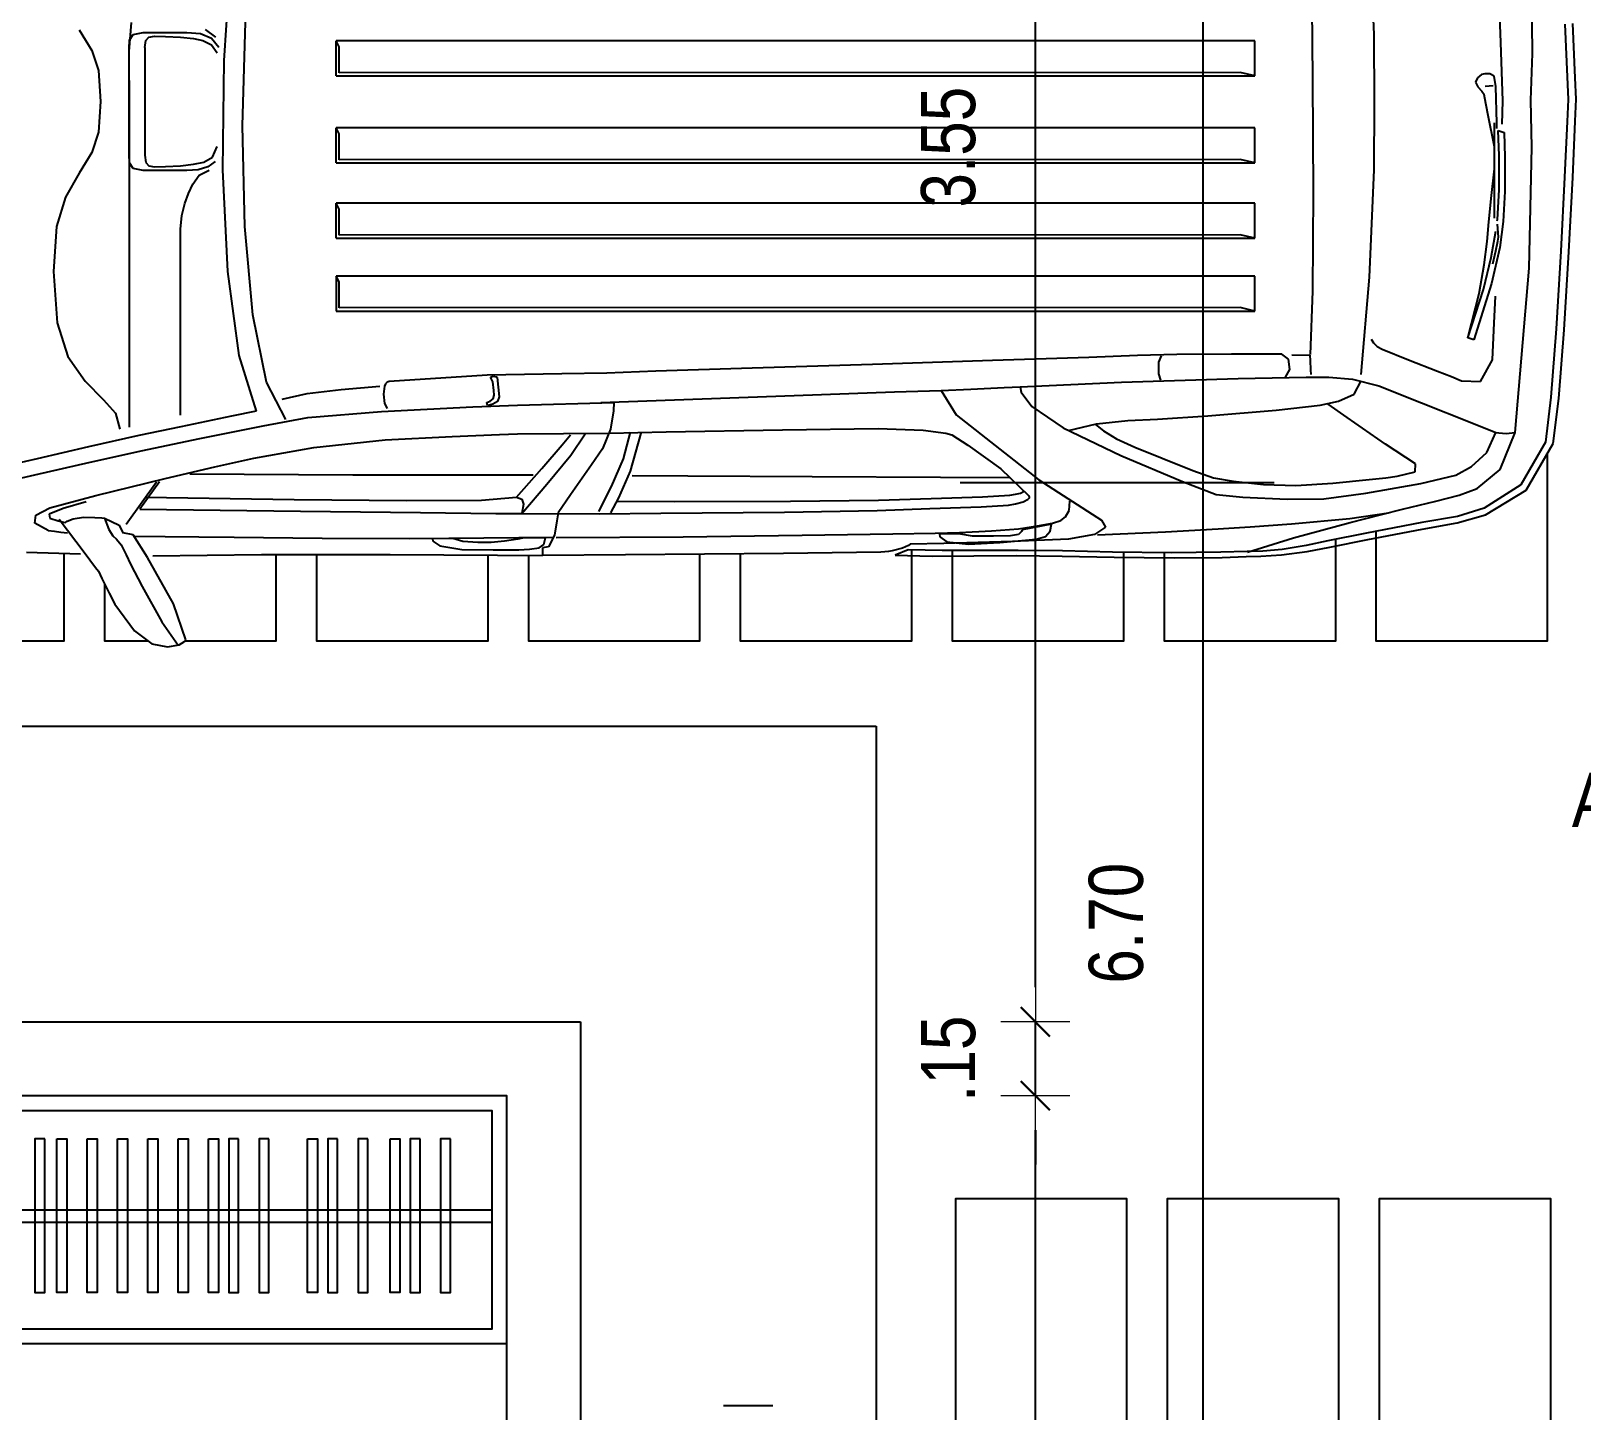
# Model space of a CAD drawing. Header units: millimetres. Extents: x -677 to -23, y -135 to 1112.
# Drawn here: x -189.175 to -186.027, y 844.594 to 847.395 of the extents above; entities that cross this region are included whole.
import ezdxf
from ezdxf.enums import TextEntityAlignment as Align

# ---------------------------------------------------------------- set-up
doc = ezdxf.new("R2010")
doc.units = ezdxf.units.MM
doc.header["$LTSCALE"] = 20
doc.header["$MEASUREMENT"] = 0
doc.header["$PDSIZE"] = -5
doc.linetypes.add('DASHDOT2', pattern=[0.5, 0.25, -0.125, 0, -0.125])
doc.layers.get('0').update_dxf_attribs({"linetype": 'CONTINUOUS'})
doc.layers.get('Defpoints').update_dxf_attribs({"linetype": 'CONTINUOUS'})
for name, color, linetype in [('003', 3, 'CONTINUOUS'), ('AR-ALV', 5, 'CONTINUOUS'), ('COTA', 7, 'CONTINUOUS'), ('E-txt-g', 3, 'CONTINUOUS')]:
    doc.layers.add(name, color=color, linetype=linetype)
for name, color, linetype, lineweight in [('E-Pen-C', 4, 'CONTINUOUS', 15), ('E-Pen-G', 3, 'CONTINUOUS', 30), ('E-Txt-W', 7, 'CONTINUOUS', 20)]:
    doc.layers.add(name, color=color, linetype=linetype, lineweight=lineweight)
doc.styles.add('F2', font='swissc.ttf')
doc.styles.add('REG60', font='romans.shx', dxfattribs={"width": 0.8, "height": 0.15})
doc.styles.add('REG80', font='romans.shx', dxfattribs={"width": 0.8, "height": 0.2})
doc.dimstyles.new('DIMENSION-1', dxfattribs={"dimtxt": 0.11, "dimasz": 0.07, "dimexe": 1, "dimexo": 0, "dimgap": 0.12, "dimtad": 1, "dimzin": 7, "dimdsep": 46, "dimtxsty": 'F2', "dimblk1": 'TRACO', "dimblk2": 'TRACO', "dimsah": 1, "dimcen": 1, "dimse1": 1, "dimse2": 1, "dimclrd": 256, "dimclre": 256, "dimclrt": 6, "dimadec": 0, "dimazin": 0, "dimtfac": 1, "dimtix": 1, "dimtmove": 2, "dimatfit": 3, "dimldrblk": 'TRACO', "dimfxl": 1, "dimtolj": 1, "dimtzin": 0, "dimarcsym": 0})

# ---------------------------------------------------------------- blocks, each defined once
blk = doc.blocks.new('Austin Mini dessus')
at = {"color": 8, "flags": 128}
for points in [[(1.1117, 3.9516), (1.1466, 3.978)], [(1.1466, 3.978), (1.1788, 3.984)], [(1.1671, 3.9332), (1.2, 3.9805)], [(1.1788, 3.984), (1.2025, 3.9796)], [(1.2159, 3.9699), (1.1905, 3.8965)], [(1.2025, 3.9796), (1.2133, 3.9732)], [(1.2133, 3.9732), (1.2159, 3.9699)], [(1.0718, 3.8974), (1.1117, 3.9516)], [(1.127, 3.8612), (1.1671, 3.9332)], [(1.0455, 3.8453), (1.0602, 3.8752)], [(1.0602, 3.8752), (1.0718, 3.8974)], [(1.1905, 3.8965), (1.1378, 3.8027)], [(1.0383, 3.8304), (1.0455, 3.8453)], [(1.1035, 3.8163), (1.127, 3.8612)], [(1.0093, 3.792), (1.0326, 3.8229)], [(1.0326, 3.8229), (1.0383, 3.8304)], [(1.0947, 3.7975), (1.1035, 3.8163)], [(0.8924, 3.7915), (1.0016, 3.7949)], [(0.9589, 3.7245), (1.0093, 3.792)], [(1.0842, 3.7768), (1.0947, 3.7975)], [(1.1378, 3.8027), (1.1088, 3.7563)], [(1.1489, 3.7991), (1.3693, 3.7967)], [(1.3693, 3.7967), (1.6304, 3.7968)], [(1.6304, 3.7968), (1.8484, 3.7979)], [(1.717, 3.7694), (1.7313, 3.7792)], [(1.7313, 3.7792), (1.7757, 3.7861)], [(1.7757, 3.7861), (1.8394, 3.7873)], [(1.8394, 3.7873), (1.8918, 3.7867)], [(1.8484, 3.7979), (1.9397, 3.7986)], [(1.8918, 3.7867), (1.9135, 3.786)], [(1.9135, 3.786), (1.9326, 3.7832)], [(1.9326, 3.7832), (1.942, 3.7759)], [(2.1078, 3.7972), (1.9397, 3.7986)], [(1.9397, 3.7828), (1.9397, 3.798)], [(1.952, 3.781), (1.9397, 3.7828)], [(1.9641, 3.7571), (1.952, 3.781)], [(2.4284, 3.7942), (2.1078, 3.7972)], [(2.6259, 3.7916), (2.4284, 3.7942)], [(2.6343, 3.7911), (2.6259, 3.7916)], [(2.642, 3.7903), (2.6343, 3.7911)], [(2.649, 3.7893), (2.642, 3.7903)], [(2.6704, 3.7837), (2.649, 3.7893)], [(2.6551, 3.7981), (2.7306, 3.7997)], [(2.6814, 3.7868), (2.6551, 3.7981)], [(2.6822, 3.7782), (2.6704, 3.7837)], [(2.7507, 3.7887), (2.6814, 3.7868)], [(2.6858, 3.7757), (2.6822, 3.7782)], [(2.7306, 3.7997), (2.8147, 3.7991)], [(2.8237, 3.7886), (2.7507, 3.7887)], [(2.8147, 3.7991), (2.9021, 3.7984)], [(2.9048, 3.7882), (2.8237, 3.7886)], [(2.9021, 3.7984), (2.9944, 3.7997)], [(2.9951, 3.7894), (2.9048, 3.7882)], [(2.9944, 3.7997), (3.0997, 3.8021)], [(3.0966, 3.7917), (2.9951, 3.7894)], [(3.2164, 3.793), (3.0966, 3.7917)], [(3.0997, 3.8021), (3.2215, 3.8034)], [(3.316, 3.7921), (3.2164, 3.793)], [(3.2215, 3.8034), (3.3188, 3.8025)], [(3.3693, 3.7904), (3.316, 3.7921)], [(3.3188, 3.8025), (3.3675, 3.8008)], [(3.3675, 3.8008), (3.3972, 3.7998)], [(3.4015, 3.7895), (3.3693, 3.7904)], [(3.3706, 3.7916), (3.4639, 3.7624)], [(3.3972, 3.7998), (3.439, 3.7972)], [(3.4406, 3.7862), (3.4015, 3.7895)], [(3.439, 3.7972), (3.4912, 3.7905)], [(3.4894, 3.7783), (3.4406, 3.7862)], [(3.5334, 3.7691), (3.4894, 3.7783)], [(3.4912, 3.7905), (3.5375, 3.7819)], [(3.5375, 3.7819), (3.6147, 3.7659)], [(0.936, 3.7475), (0.9091, 3.7332)], [(0.936, 3.7475), (0.949, 3.7493)], [(0.949, 3.7493), (0.9623, 3.751)], [(0.9623, 3.751), (0.9758, 3.7525)], [(1.0594, 3.7455), (1.0677, 3.7588)], [(1.0677, 3.7588), (1.0753, 3.7651)], [(1.0753, 3.7651), (1.0842, 3.7768)], [(1.0806, 3.7369), (1.0877, 3.7528)], [(1.1088, 3.7563), (1.0877, 3.7528)], [(1.1098, 3.7592), (1.174, 3.7599)], [(1.174, 3.7599), (1.2419, 3.7604)], [(1.2419, 3.7604), (1.3135, 3.7616)], [(1.3135, 3.7616), (1.4923, 3.7636)], [(1.4923, 3.7636), (1.6691, 3.7637)], [(1.6691, 3.7637), (1.7492, 3.7633)], [(1.716, 3.7644), (1.717, 3.7694)], [(1.7576, 3.764), (1.716, 3.7644)], [(1.7492, 3.7633), (1.9626, 3.7616)], [(1.7781, 3.7702), (1.7576, 3.764)], [(1.8082, 3.7719), (1.7781, 3.7702)], [(1.8354, 3.7719), (1.8082, 3.7719)], [(1.8622, 3.7696), (1.8354, 3.7719)], [(1.8896, 3.7653), (1.8622, 3.7696)], [(1.9022, 3.763), (1.8896, 3.7653)], [(1.9455, 3.763), (1.9022, 3.763)], [(1.942, 3.7759), (1.9455, 3.763)], [(1.9688, 3.7285), (1.9641, 3.7571)], [(1.9674, 3.7618), (2.2252, 3.7604)], [(2.2252, 3.7604), (2.4664, 3.7574)], [(2.4664, 3.7574), (2.6503, 3.7544)], [(2.6503, 3.7544), (2.7365, 3.753)], [(2.7538, 3.7741), (2.6858, 3.7757)], [(2.7365, 3.753), (2.7855, 3.7519)], [(2.7449, 3.7554), (2.7458, 3.7609)], [(2.7845, 3.7544), (2.7449, 3.7554)], [(2.7458, 3.7609), (2.7598, 3.7709)], [(2.8931, 3.7702), (2.7538, 3.7741)], [(2.7598, 3.7709), (2.8041, 3.7753)], [(2.8122, 3.7594), (2.7845, 3.7544)], [(2.7855, 3.7519), (2.851, 3.7488)], [(2.8041, 3.7753), (2.8678, 3.772)], [(2.8551, 3.7596), (2.8122, 3.7594)], [(2.851, 3.7488), (2.9058, 3.7442)], [(2.8891, 3.7588), (2.8551, 3.7596)], [(2.8678, 3.772), (2.9199, 3.7677)], [(2.9053, 3.7556), (2.8891, 3.7588)], [(3.0069, 3.7651), (2.8931, 3.7702)], [(2.9118, 3.7497), (2.9053, 3.7556)], [(2.913, 3.7465), (2.9118, 3.7497)], [(2.9725, 3.7349), (2.913, 3.7465)], [(2.9199, 3.7677), (2.9416, 3.7655)], [(2.9416, 3.7655), (2.9606, 3.76)], [(2.9606, 3.76), (2.9698, 3.7493)], [(2.9698, 3.7493), (2.9725, 3.7349)], [(3.0599, 3.7557), (3.0069, 3.7651)], [(3.0819, 3.7412), (3.0599, 3.7557)], [(3.0661, 3.7568), (3.2036, 3.7505)], [(3.2036, 3.7505), (3.3106, 3.7441)], [(3.4639, 3.7624), (3.5784, 3.7316)], [(3.6119, 3.753), (3.5334, 3.7691)], [(3.7239, 3.7317), (3.6119, 3.753)], [(3.6147, 3.7659), (3.7245, 3.7448)], [(0.9091, 3.7332), (0.9111, 3.717)], [(0.9111, 3.717), (0.9395, 3.7016)], [(0.9383, 3.7145), (0.9395, 3.7228)], [(0.9665, 3.7034), (0.9383, 3.7145)], [(0.9395, 3.7228), (0.9564, 3.7282)], [(0.9564, 3.7282), (0.9673, 3.7309)], [(0.9673, 3.7309), (0.9712, 3.7316)], [(0.9712, 3.7316), (0.975, 3.7288)], [(0.975, 3.7288), (0.9869, 3.7238)], [(0.9869, 3.7238), (1.0083, 3.721)], [(1.0083, 3.721), (1.031, 3.7215)], [(1.031, 3.7215), (1.0455, 3.7223)], [(1.0455, 3.7223), (1.0506, 3.7228)], [(1.0506, 3.7228), (1.0594, 3.7455)], [(1.0506, 3.7228), (1.0806, 3.7369)], [(1.0947, 3.7351), (1.1565, 3.6487)], [(1.9715, 3.7117), (1.9688, 3.7285)], [(2.9058, 3.7442), (2.9441, 3.7386)], [(2.9441, 3.7386), (2.9744, 3.7329)], [(2.9469, 3.6452), (3.0743, 3.7267)], [(2.9744, 3.7329), (2.9916, 3.7274)], [(2.9916, 3.7274), (3.001, 3.7198)], [(3.001, 3.7198), (3.0087, 3.7071)], [(3.0743, 3.7267), (3.0819, 3.7412)], [(3.3106, 3.7441), (3.3759, 3.7402)], [(3.3759, 3.7402), (3.4593, 3.7344)], [(3.4593, 3.7344), (3.5777, 3.7235)], [(3.5777, 3.7235), (3.6563, 3.7118)], [(3.5784, 3.7316), (3.6421, 3.7153)], [(3.6421, 3.7153), (3.6846, 3.7048)], [(3.7964, 3.7192), (3.7239, 3.7317)], [(3.7245, 3.7448), (3.7958, 3.7324)], [(3.7958, 3.7324), (3.8536, 3.716)], [(3.8504, 3.7028), (3.7964, 3.7192)], [(3.8536, 3.716), (3.9358, 3.6662)], [(0.9395, 3.7016), (1.0331, 3.6766)], [(1.0136, 3.6893), (0.9665, 3.7034)], [(1.1226, 3.7043), (1.4484, 3.7087)], [(1.1626, 3.649), (1.1226, 3.7043)], [(1.1335, 3.6804), (1.4355, 3.6849)], [(1.4355, 3.6849), (1.6643, 3.6871)], [(1.4484, 3.7087), (1.6921, 3.7115)], [(1.6643, 3.6871), (1.816, 3.6859)], [(1.6921, 3.7115), (1.8449, 3.713)], [(1.816, 3.6859), (1.8868, 3.6804)], [(1.8449, 3.713), (1.8979, 3.7134)], [(1.8868, 3.6804), (1.8979, 3.6843)], [(1.8979, 3.7134), (2.0543, 3.714)], [(1.8979, 3.7134), (1.9484, 3.6539)], [(1.9009, 3.6943), (1.8979, 3.7134)], [(1.8979, 3.6843), (1.9009, 3.6943)], [(1.9964, 3.6756), (1.9715, 3.7117)], [(2.0537, 3.7091), (2.0796, 3.6584)], [(2.0543, 3.714), (2.1798, 3.7129)], [(2.094, 3.6816), (2.0773, 3.7122)], [(2.0918, 3.6884), (2.2083, 3.6887)], [(2.1798, 3.7129), (2.4309, 3.7103)], [(2.2083, 3.6887), (2.4426, 3.6885)], [(2.4309, 3.7103), (2.6188, 3.7069)], [(2.4426, 3.6885), (2.6215, 3.6864)], [(2.6188, 3.7069), (2.7259, 3.7034)], [(2.6215, 3.6864), (2.7286, 3.6829)], [(2.7259, 3.7034), (2.8298, 3.6998)], [(2.7286, 3.6829), (2.8326, 3.6793)], [(2.8298, 3.6998), (2.8852, 3.6963)], [(2.8852, 3.6963), (2.8995, 3.6935)], [(2.8995, 3.6935), (2.9148, 3.6898)], [(2.9148, 3.6898), (2.9254, 3.6845)], [(2.9269, 3.6823), (2.9254, 3.6845)], [(3.0087, 3.7071), (3.01, 3.6884)], [(3.361, 3.68), (3.4507, 3.6839)], [(3.4507, 3.6839), (3.525, 3.6834)], [(3.525, 3.6834), (3.6102, 3.6722)], [(3.6846, 3.7048), (3.7528, 3.688)], [(3.7528, 3.688), (3.8, 3.6763)], [(3.9251, 3.6552), (3.8504, 3.7028)], [(1.0331, 3.6766), (1.174, 3.6425)], [(1.8868, 3.6804), (1.9382, 3.6219)], [(1.9484, 3.6539), (1.9968, 3.5949)], [(2.0389, 3.6143), (1.9964, 3.6756)], [(2.0796, 3.6584), (2.1036, 3.6021)], [(2.1175, 3.6272), (2.094, 3.6816)], [(2.8326, 3.6793), (2.8879, 3.6758)], [(2.8698, 3.6229), (2.9257, 3.6769)], [(2.8879, 3.6758), (2.8994, 3.674)], [(2.8994, 3.674), (2.9094, 3.6722)], [(2.9094, 3.6722), (2.9171, 3.6679)], [(2.9257, 3.6769), (2.9271, 3.6797)], [(2.9271, 3.6797), (2.9269, 3.6823)], [(3.2381, 3.6482), (3.3067, 3.6745)], [(3.3067, 3.6745), (3.361, 3.68)], [(3.3411, 3.6477), (3.4025, 3.6546)], [(3.4025, 3.6546), (3.4682, 3.6568)], [(3.4682, 3.6568), (3.5432, 3.6518)], [(3.5432, 3.6518), (3.6174, 3.6446)], [(3.6102, 3.6722), (3.7219, 3.6526)], [(3.7219, 3.6526), (3.793, 3.6355)], [(3.8, 3.6763), (3.8361, 3.6624)], [(3.8361, 3.6624), (3.8831, 3.6237)], [(3.9748, 3.5682), (3.9251, 3.6552)], [(3.9358, 3.6662), (3.9909, 3.5714)], [(0.8566, 3.6469), (0.909, 3.6348)], [(0.909, 3.6348), (1.0218, 3.609)], [(1.174, 3.6425), (1.2747, 3.6187)], [(1.2235, 3.6328), (1.5547, 3.6348)], [(1.5547, 3.6348), (1.8149, 3.6349)], [(1.8149, 3.6349), (1.9203, 3.6346)], [(1.9382, 3.6219), (1.9794, 3.5737)], [(2.1391, 3.55), (2.1175, 3.6272)], [(2.1218, 3.6365), (2.2347, 3.637)], [(2.2347, 3.637), (2.4865, 3.6382)], [(2.4865, 3.6382), (2.7473, 3.6393)], [(2.7473, 3.6393), (2.8869, 3.6399)], [(2.7793, 3.5129), (2.9469, 3.6452)], [(2.7871, 3.6502), (3.4246, 3.6502)], [(2.8029, 3.5745), (2.8698, 3.6229)], [(3.1134, 3.5955), (3.2381, 3.6482)], [(3.1969, 3.6007), (3.2592, 3.6259)], [(3.2592, 3.6259), (3.3014, 3.6408)], [(3.3014, 3.6408), (3.3411, 3.6477)], [(3.6174, 3.6446), (3.651, 3.6408)], [(3.651, 3.6408), (3.6741, 3.6378)], [(3.6741, 3.6378), (3.7107, 3.6285)], [(3.7107, 3.6285), (3.7113, 3.6124)], [(3.793, 3.6355), (3.8251, 3.6178)], [(3.8831, 3.6237), (3.9133, 3.5491)], [(0.9143, 3.6021), (0.8666, 3.6133)], [(1.0183, 3.578), (0.9143, 3.6021)], [(1.0218, 3.609), (1.1282, 3.5852)], [(1.2747, 3.6187), (1.3537, 3.601)], [(1.3537, 3.601), (1.4755, 3.5794)], [(1.9968, 3.5949), (2.0262, 3.5518)], [(2.0615, 3.5818), (2.0389, 3.6143)], [(2.1036, 3.6021), (2.1179, 3.5483)], [(2.9962, 3.5397), (3.1134, 3.5955)], [(3.1417, 3.5787), (3.1969, 3.6007)], [(3.7113, 3.6124), (3.6503, 3.5725)], [(3.8251, 3.6178), (3.8563, 3.5892)], [(3.8563, 3.5892), (3.8742, 3.5491)], [(1.12, 3.5551), (1.0183, 3.578)], [(1.1282, 3.5852), (1.2404, 3.5618)], [(1.2404, 3.5618), (1.3729, 3.5353)], [(1.4755, 3.5794), (1.6204, 3.564)], [(1.6204, 3.564), (1.7565, 3.5569)], [(1.7565, 3.5569), (1.8523, 3.5529)], [(1.9794, 3.5737), (1.9962, 3.5536)], [(2.0778, 3.5418), (2.0615, 3.5818)], [(2.7705, 3.5534), (2.8029, 3.5745)], [(3.0778, 3.5457), (3.1044, 3.562)], [(3.1044, 3.562), (3.1417, 3.5787)], [(3.6503, 3.5725), (3.5724, 3.5187)], [(3.9862, 3.4773), (3.9748, 3.5682)], [(3.9909, 3.5714), (4.0023, 3.48)], [(1.0731, 3.5095), (1.0817, 3.5421)], [(1.1011, 3.5379), (1.1017, 3.2922)], [(1.2053, 3.5371), (1.12, 3.5551)], [(1.3084, 3.5158), (1.2053, 3.5371)], [(1.3729, 3.5353), (1.4635, 3.5186)], [(1.8523, 3.5529), (1.8885, 3.5517)], [(1.8885, 3.5517), (2.0756, 3.55)], [(2.0756, 3.55), (2.1906, 3.5477)], [(2.0837, 3.5046), (2.0778, 3.5418)], [(2.1906, 3.5477), (2.4267, 3.5434)], [(2.4267, 3.5434), (2.6206, 3.5411)], [(2.6206, 3.5411), (2.712, 3.5443)], [(2.712, 3.5443), (2.7579, 3.5502)], [(2.7579, 3.5502), (2.7705, 3.5534)], [(2.9326, 3.496), (2.9962, 3.5397)], [(3.0068, 3.545), (3.0636, 3.5315)], [(3.0618, 3.5326), (3.0778, 3.5457)], [(3.0636, 3.5315), (3.1275, 3.5247)], [(3.7236, 3.4885), (3.8253, 3.5293)], [(3.8253, 3.5293), (3.8742, 3.5491)], [(3.8742, 3.5491), (3.8804, 3.5498)], [(3.8804, 3.5498), (3.8953, 3.5506)], [(3.8953, 3.5506), (3.9133, 3.5491)], [(3.9133, 3.5491), (3.9421, 3.2156)], [(1.0484, 3.4825), (1.0731, 3.5095)], [(1.2049, 3.5135), (1.2049, 3.1364)], [(1.3585, 3.5054), (1.3084, 3.5158)], [(1.323, 3.3924), (1.3585, 3.5054)], [(1.4186, 3.5228), (1.3793, 3.4466)], [(1.4635, 3.5186), (1.6129, 3.5061)], [(1.6129, 3.5061), (1.7979, 3.497)], [(1.619, 3.4901), (1.6245, 3.4999)], [(1.7979, 3.497), (1.8885, 3.4935)], [(1.8276, 3.494), (1.8263, 3.4879)], [(1.8388, 3.4912), (1.8276, 3.494)], [(2.0844, 3.4883), (2.0837, 3.5046)], [(2.7489, 3.4635), (2.7793, 3.5129)], [(2.9113, 3.4668), (2.9326, 3.496)], [(3.1275, 3.5247), (3.1878, 3.5219)], [(3.1878, 3.5219), (3.29, 3.5153)], [(3.29, 3.5153), (3.4288, 3.5036)], [(3.4288, 3.5036), (3.5179, 3.4935)], [(3.5724, 3.5187), (3.5339, 3.4917)], [(1.0114, 3.445), (1.0484, 3.4825)], [(1.4113, 3.481), (1.462, 3.47)], [(1.462, 3.47), (1.5309, 3.4613)], [(1.6169, 3.4714), (1.619, 3.4901)], [(1.6186, 3.4546), (1.6169, 3.4714)], [(1.8263, 3.4879), (1.8336, 3.4853)], [(1.8336, 3.4853), (1.8396, 3.4804)], [(1.8409, 3.4637), (1.8386, 3.4462)], [(1.8484, 3.4859), (1.8388, 3.4912)], [(1.8396, 3.4804), (1.8416, 3.4732)], [(1.8416, 3.4732), (1.8409, 3.4637)], [(1.8478, 3.437), (1.8517, 3.4767)], [(1.8517, 3.4767), (1.8484, 3.4859)], [(1.8885, 3.4935), (2.0844, 3.4883)], [(2.0579, 3.4882), (2.4134, 3.475)], [(2.4134, 3.475), (2.6537, 3.4666)], [(2.6537, 3.4666), (2.7489, 3.4635)], [(2.7489, 3.4635), (2.8086, 3.4608)], [(2.9092, 3.4563), (2.9113, 3.4668)], [(3.5179, 3.4935), (3.5549, 3.4854)], [(3.5549, 3.4854), (3.5868, 3.4709)], [(3.5868, 3.4709), (3.6013, 3.4438)], [(3.6368, 3.4545), (3.7236, 3.4885)], [(3.9969, 3.3387), (3.9862, 3.4773)], [(4.0023, 3.48), (4.0132, 3.3405)], [(0.9762, 3.3945), (1.0114, 3.445)], [(1.3793, 3.4466), (1.3517, 3.3099)], [(1.5309, 3.4613), (1.6094, 3.4548)], [(1.6207, 3.4502), (1.6186, 3.4546)], [(1.6242, 3.4468), (1.6207, 3.4502)], [(1.6285, 3.4452), (1.6242, 3.4468)], [(1.8272, 3.4328), (1.6285, 3.4452)], [(1.9786, 3.4297), (1.8272, 3.4328)], [(1.8386, 3.4462), (1.8339, 3.4369)], [(1.8339, 3.4369), (1.8395, 3.4349)], [(1.8395, 3.4349), (1.8452, 3.4359)], [(1.8452, 3.4359), (1.8478, 3.437)], [(2.8086, 3.4608), (2.8767, 3.4577)], [(2.8767, 3.4577), (2.9092, 3.4563)], [(2.9092, 3.4563), (3.1149, 3.4465)], [(3.1149, 3.4465), (3.3513, 3.4394)], [(3.1945, 3.4428), (3.1904, 3.4299)], [(3.3513, 3.4394), (3.4895, 3.4367)], [(3.4471, 3.4365), (3.4563, 3.4213)], [(3.4895, 3.4367), (3.5356, 3.4366)], [(3.4982, 3.4219), (3.4986, 3.4312)], [(3.5356, 3.4366), (3.5836, 3.4404)], [(3.5836, 3.4404), (3.6368, 3.4545)], [(3.6013, 3.4314), (3.6181, 3.2335)], [(3.756, 3.4243), (3.7841, 3.435)], [(3.7841, 3.435), (3.8045, 3.444)], [(3.8045, 3.444), (3.8435, 3.4455)], [(3.8435, 3.4455), (3.8675, 3.4012)], [(2.0699, 3.4284), (1.9786, 3.4297)], [(2.1695, 3.4247), (2.0699, 3.4284)], [(2.3653, 3.4184), (2.1695, 3.4247)], [(2.6091, 3.4106), (2.3653, 3.4184)], [(2.8528, 3.4028), (2.6091, 3.4106)], [(3.0481, 3.3965), (2.8528, 3.4028)], [(3.1904, 3.4299), (3.1906, 3.4059)], [(3.1906, 3.4059), (3.1955, 3.3932)], [(3.4534, 3.4004), (3.4403, 3.3899)], [(3.4563, 3.4213), (3.4534, 3.4004)], [(3.4969, 3.3921), (3.4973, 3.4027)], [(3.4973, 3.4027), (3.4982, 3.4219)], [(3.6439, 3.38), (3.6968, 3.4013)], [(3.6968, 3.4013), (3.756, 3.4243)], [(3.8675, 3.4012), (3.8692, 3.3713)], [(0.9547, 3.3266), (0.9762, 3.3945)], [(1.3004, 3.222), (1.323, 3.3924)], [(3.147, 3.3929), (3.0481, 3.3965)], [(3.2267, 3.3909), (3.147, 3.3929)], [(3.3378, 3.39), (3.2267, 3.3909)], [(3.4403, 3.3899), (3.3378, 3.39)], [(3.4605, 3.391), (3.4969, 3.3921)], [(3.4984, 3.3906), (3.5032, 3.2619)], [(3.6261, 3.3671), (3.6334, 3.3741)], [(3.6334, 3.3741), (3.6439, 3.38)], [(3.8692, 3.3713), (3.8712, 3.3271)], [(3.6215, 3.3593), (3.6261, 3.3671)], [(3.8294, 3.3605), (3.8176, 3.3569)], [(3.8176, 3.3569), (3.8402, 3.2669)], [(3.8176, 3.3569), (3.8491, 3.259)], [(3.8656, 3.2467), (3.8294, 3.3605)], [(4.0064, 3.181), (3.9969, 3.3387)], [(4.0132, 3.3405), (4.0227, 3.1819)], [(0.9474, 3.2223), (0.9547, 3.3266)], [(1.3517, 3.3099), (1.3356, 3.1305)], [(3.8712, 3.3271), (3.8736, 3.2722)], [(1.1017, 3.2922), (1.1017, 3.0712)], [(1.521, 3.3024), (3.3849, 3.3024)], [(1.521, 3.2314), (1.521, 3.3024)], [(3.3552, 3.2953), (1.5269, 3.296)], [(1.5269, 3.296), (1.5269, 3.2434)], [(3.3849, 3.3024), (3.3552, 3.2953)], [(3.3849, 3.3024), (3.3849, 3.2314)], [(1.5269, 3.2434), (1.521, 3.2314)], [(3.5032, 3.2619), (3.5043, 3.0618)], [(3.8402, 3.2669), (3.8508, 3.2084)], [(3.8491, 3.259), (3.8648, 3.1939)], [(3.8822, 3.1732), (3.8656, 3.2467)], [(0.9535, 3.1308), (0.9474, 3.2223)], [(1.2904, 3.0155), (1.3004, 3.222)], [(3.3849, 3.2314), (1.521, 3.2314)], [(3.6181, 3.2335), (3.6277, 3.0159)], [(3.9421, 3.2156), (3.9474, 2.9699)], [(3.8508, 3.2084), (3.8565, 3.1612)], [(3.8648, 3.1939), (3.8741, 3.1401)], [(3.868, 3.2065), (3.8741, 3.1805)], [(3.8741, 3.1805), (3.8782, 3.1603)], [(4.0139, 3.0308), (4.0064, 3.181)], [(4.0227, 3.1819), (4.0303, 3.0312)], [(1.521, 3.1548), (3.3849, 3.1548)], [(1.521, 3.1548), (3.3849, 3.1548)], [(1.521, 3.1548), (1.521, 3.0837)], [(3.3552, 3.1477), (1.5269, 3.1484)], [(1.5269, 3.1484), (1.5269, 3.0958)], [(3.3849, 3.1548), (3.3552, 3.1477)], [(3.3849, 3.1548), (3.3849, 3.0838)], [(3.8565, 3.1612), (3.8604, 3.1213)], [(3.8797, 3.1523), (3.8778, 3.1263)], [(3.8782, 3.1603), (3.8797, 3.1523)], [(3.8893, 3.1208), (3.8822, 3.1732)], [(0.9712, 3.0712), (0.9535, 3.1308)], [(1.2049, 3.1364), (1.2077, 3.1082)], [(1.3356, 3.1305), (1.3308, 2.9266)], [(3.8604, 3.1213), (3.8653, 3.0676)], [(3.8772, 3.1193), (3.8773, 3.1186)], [(3.8773, 3.1186), (3.8774, 3.1179)], [(3.8774, 3.1179), (3.8775, 3.1172)], [(3.8775, 3.1172), (3.8809, 3.056)], [(3.8927, 3.0595), (3.8893, 3.1208)], [(1.2077, 3.1082), (1.214, 3.084)], [(1.5269, 3.0958), (1.521, 3.0837)], [(3.8718, 3.1136), (3.8718, 3.0663)], [(0.9991, 3.0226), (0.9712, 3.0712)], [(1.1017, 3.0712), (1.1013, 2.893)], [(1.214, 3.084), (1.2213, 3.064)], [(1.2213, 3.064), (1.2296, 3.0447)], [(3.3849, 3.0838), (1.521, 3.0838)], [(3.5043, 3.0618), (3.503, 2.8311)], [(3.8653, 3.0676), (3.8715, 3.0137)], [(3.8718, 3.0663), (3.8715, 2.9763)], [(3.8809, 3.056), (3.8809, 2.9867)], [(3.8927, 2.9903), (3.8927, 3.0595)], [(1.0249, 2.9807), (0.9991, 3.0226)], [(1.2296, 3.0447), (1.2425, 3.0269)], [(1.2425, 3.0269), (1.263, 3.0168)], [(4.019, 2.9175), (4.0139, 3.0308)], [(4.0303, 3.0312), (4.0353, 2.9173)], [(1.1016, 3.0013), (1.1008, 2.9854)], [(1.1087, 3.0128), (1.1016, 3.0013)], [(1.1289, 3.0172), (1.1087, 3.0128)], [(1.2179, 3.0172), (1.1289, 3.0172)], [(1.1326, 2.9863), (1.1344, 3.0006)], [(1.1344, 3.0006), (1.1406, 3.0076)], [(1.1406, 3.0076), (1.1521, 3.0095)], [(1.1521, 3.0095), (1.1745, 3.009)], [(1.1745, 3.009), (1.2048, 3.0074)], [(1.2048, 3.0074), (1.2315, 3.0045)], [(1.2406, 3.0157), (1.2179, 3.0172)], [(1.2315, 3.0045), (1.2524, 3.0002)], [(1.2601, 3.01), (1.2406, 3.0157)], [(1.2524, 3.0002), (1.27, 2.9903)], [(1.275, 2.9987), (1.2601, 3.01)], [(1.27, 2.9903), (1.2792, 2.9682)], [(1.2927, 2.7938), (1.2904, 3.0155)], [(1.521, 3.0018), (3.3849, 3.0018)], [(1.521, 3.0018), (1.521, 2.9307)], [(1.521, 3.0017), (3.3849, 3.0017)], [(3.3552, 2.9947), (1.5269, 2.9954)], [(1.5269, 2.9954), (1.5269, 2.9427)], [(3.3849, 3.0017), (3.3552, 2.9947)], [(3.3849, 3.0018), (3.3849, 2.9307)], [(3.6277, 3.0159), (3.6279, 2.8795)], [(3.8911, 2.9399), (3.8927, 2.9903)], [(1.0386, 2.9396), (1.0249, 2.9807)], [(1.1008, 2.9854), (1.1008, 2.7686)], [(1.1326, 2.7677), (1.1326, 2.9863)], [(3.8717, 2.9689), (3.8581, 2.9022)], [(3.8715, 2.9763), (3.8713, 2.9207)], [(3.8809, 2.9867), (3.8793, 2.9363)], [(3.9474, 2.9699), (3.9456, 2.8742)], [(1.0427, 2.877), (1.0386, 2.9396)], [(1.5269, 2.9427), (1.521, 2.9307)], [(3.3849, 2.9307), (1.521, 2.9307)], [(3.8764, 2.9319), (3.8763, 2.9214)], [(3.8793, 2.9363), (3.8911, 2.9399)], [(1.3308, 2.9266), (1.3369, 2.7159)], [(3.8581, 2.9022), (3.8521, 2.8707)], [(3.8763, 2.9214), (3.8745, 2.8469)], [(3.8871, 2.9232), (3.8888, 2.876)], [(4.0208, 2.8728), (4.019, 2.9175)], [(4.0353, 2.9173), (4.0372, 2.8721)], [(1.0386, 2.8145), (1.0427, 2.877)], [(1.1013, 2.893), (1.1007, 2.7756)], [(3.6279, 2.8795), (3.6277, 2.7413)], [(3.8521, 2.8707), (3.8507, 2.8629)], [(3.8888, 2.876), (3.8844, 2.7575)], [(3.9456, 2.8742), (3.9489, 2.78)], [(4.0141, 2.7205), (4.0208, 2.8728)], [(4.0372, 2.8721), (4.0353, 2.829)], [(3.8333, 2.8378), (3.8378, 2.8476)], [(3.8369, 2.8289), (3.8333, 2.8378)], [(3.8378, 2.8476), (3.8458, 2.8564)], [(3.8458, 2.8564), (3.8507, 2.8629)], [(3.8688, 2.8456), (3.8527, 2.8468)], [(3.8745, 2.8469), (3.8712, 2.8257)], [(1.0249, 2.7734), (1.0386, 2.8145)], [(1.521, 2.8252), (3.3849, 2.8252)], [(1.521, 2.8252), (3.3849, 2.8252)], [(1.521, 2.8252), (1.521, 2.7541)], [(3.3552, 2.8181), (1.5269, 2.8188)], [(1.5269, 2.8188), (1.5269, 2.7662)], [(3.3849, 2.8252), (3.3552, 2.8181)], [(3.3849, 2.8252), (3.3849, 2.7542)], [(3.503, 2.8311), (3.5007, 2.6103)], [(3.8449, 2.8226), (3.8369, 2.8289)], [(3.8518, 2.8207), (3.8449, 2.8226)], [(3.8621, 2.821), (3.8518, 2.8207)], [(3.8712, 2.8257), (3.8621, 2.821)], [(4.0353, 2.829), (4.0303, 2.7187)], [(0.9991, 2.7314), (1.0249, 2.7734)], [(1.1007, 2.7756), (1.1055, 2.717)], [(1.268, 2.7619), (1.2795, 2.7785)], [(1.307, 2.578), (1.2927, 2.7938)], [(3.9489, 2.78), (3.9462, 2.5372)], [(1.1008, 2.7686), (1.1016, 2.7527)], [(1.1016, 2.7527), (1.1087, 2.7412)], [(1.1087, 2.7412), (1.1289, 2.7368)], [(1.1326, 2.7677), (1.1344, 2.7534)], [(1.1344, 2.7534), (1.1406, 2.7464)], [(1.1406, 2.7464), (1.1521, 2.7446)], [(1.1521, 2.7446), (1.1745, 2.745)], [(1.1745, 2.745), (1.2048, 2.7466)], [(1.2048, 2.7466), (1.2315, 2.7495)], [(1.2179, 2.7368), (1.2453, 2.7392)], [(1.2315, 2.7495), (1.2505, 2.7536)], [(1.2453, 2.7392), (1.2676, 2.7483)], [(1.2505, 2.7536), (1.268, 2.7619)], [(1.2551, 2.7309), (1.276, 2.7469)], [(1.2676, 2.7483), (1.2824, 2.7671)], [(1.5269, 2.7662), (1.521, 2.7541)], [(3.3849, 2.7542), (1.521, 2.7542)], [(3.6277, 2.7413), (3.6181, 2.5203)], [(3.8844, 2.7575), (3.8754, 2.5224)], [(1.1289, 2.7368), (1.2179, 2.7368)]]:
    blk.add_lwpolyline(points, dxfattribs=at)
blk = doc.blocks.new('TRACO')
at = {"layer": 'E-Pen-C'}
for p, q in [((0, 1), (0, -1)), ((-1, 0), (1, 0))]:
    blk.add_line(p, q, dxfattribs=at)
at = {"layer": 'E-Pen-G'}
blk.add_line((-0.424, -0.424), (0.424, 0.424), dxfattribs=at)
blk = doc.blocks.new('*D993')
at = {"color": 4, "lineweight": -2}
blk.add_line((-187.1368, 842.304), (-187.1368, 845.164), dxfattribs=at)
at = {"layer": 'Defpoints', "color": 0, "linetype": 'Continuous'}
for p in [(-188.1551, 845.234), (-187.1368, 845.234), (-187.9727, 842.234)]:
    blk.add_point(p, dxfattribs=at)
at = {"color": 4, "linetype": 'Continuous', "lineweight": -2, "xscale": 0.07, "yscale": 0.07, "zscale": 0.07}
for p, rotation in [((-187.1368, 845.234), 90), ((-187.1368, 842.234), 270)]:
    blk.add_blockref('TRACO', p, dxfattribs=dict(at, rotation=rotation))
at = {"color": 4, "linetype": 'Continuous', "insert": (-187.3132, 843.734), "char_height": 0.11, "attachment_point": 5, "rotation": 90, "style": 'F2'}
blk.add_mtext('\\A1;3.00', dxfattribs=at)
blk = doc.blocks.new('*D994')
at = {"color": 4, "lineweight": -2}
for p, q in [((-187.1368, 845.454), (-187.1368, 845.524)), ((-187.1368, 845.234), (-187.1368, 845.384)), ((-187.1368, 845.164), (-187.1368, 845.094))]:
    blk.add_line(p, q, dxfattribs=at)
at = {"layer": 'Defpoints', "color": 0, "linetype": 'Continuous'}
for p in [(-188.1437, 845.384), (-187.1368, 845.384), (-188.2099, 845.234)]:
    blk.add_point(p, dxfattribs=at)
at = {"color": 4, "linetype": 'Continuous', "lineweight": -2, "xscale": 0.07, "yscale": 0.07, "zscale": 0.07}
for p, rotation in [((-187.1368, 845.384), 270), ((-187.1368, 845.234), 90)]:
    blk.add_blockref('TRACO', p, dxfattribs=dict(at, rotation=rotation))
at = {"color": 4, "linetype": 'Continuous', "insert": (-187.3132, 845.309), "char_height": 0.11, "attachment_point": 5, "rotation": 90, "style": 'F2'}
blk.add_mtext('\\A1;.15', dxfattribs=at)
blk = doc.blocks.new('*D995')
at = {"color": 4, "lineweight": -2}
blk.add_line((-187.1368, 845.454), (-187.1368, 848.864), dxfattribs=at)
at = {"layer": 'Defpoints', "color": 0, "linetype": 'Continuous'}
for p in [(-192.6208, 848.934), (-187.1368, 848.934), (-188.1437, 845.384)]:
    blk.add_point(p, dxfattribs=at)
at = {"color": 4, "linetype": 'Continuous', "lineweight": -2, "xscale": 0.07, "yscale": 0.07, "zscale": 0.07}
for p, rotation in [((-187.1368, 848.934), 90), ((-187.1368, 845.384), 270)]:
    blk.add_blockref('TRACO', p, dxfattribs=dict(at, rotation=rotation))
at = {"color": 4, "linetype": 'Continuous', "insert": (-187.3132, 847.159), "char_height": 0.11, "attachment_point": 5, "rotation": 90, "style": 'F2'}
blk.add_mtext('\\A1;3.55', dxfattribs=at)
blk = doc.blocks.new('*D953')
at = {"color": 4, "lineweight": -2}
blk.add_line((-186.7962, 842.304), (-186.7962, 848.864), dxfattribs=at)
at = {"layer": 'Defpoints', "color": 0, "linetype": 'Continuous'}
for p in [(-186.7962, 848.934), (-186.5843, 848.934), (-185.9343, 842.234)]:
    blk.add_point(p, dxfattribs=at)
at = {"color": 4, "linetype": 'Continuous', "lineweight": -2, "xscale": 0.07, "yscale": 0.07, "zscale": 0.07}
for p, rotation in [((-186.7962, 848.934), 90), ((-186.7962, 842.234), 270)]:
    blk.add_blockref('TRACO', p, dxfattribs=dict(at, rotation=rotation))
at = {"color": 4, "linetype": 'Continuous', "insert": (-186.9727, 845.584), "char_height": 0.11, "attachment_point": 5, "rotation": 90, "style": 'F2'}
blk.add_mtext('\\A1;6.70', dxfattribs=at)
blk = doc.blocks.new('*D943')
at = {"color": 4, "lineweight": -2}
blk.add_line((-191.3399, 849.2568), (-188.2799, 849.2568), dxfattribs=at)
at = {"layer": 'Defpoints', "color": 0, "linetype": 'Continuous'}
for p in [(-188.2099, 849.2568), (-191.4099, 847.434), (-188.2099, 845.234)]:
    blk.add_point(p, dxfattribs=at)
at = {"color": 4, "linetype": 'Continuous', "lineweight": -2, "xscale": 0.07, "yscale": 0.07, "zscale": 0.07, "rotation": 180}
blk.add_blockref('TRACO', (-191.4099, 849.2568), dxfattribs=at)
at = {"color": 4, "linetype": 'Continuous', "lineweight": -2, "xscale": 0.07, "yscale": 0.07, "zscale": 0.07}
blk.add_blockref('TRACO', (-188.2099, 849.2568), dxfattribs=at)
at = {"color": 4, "linetype": 'Continuous', "insert": (-189.8099, 849.4334), "char_height": 0.11, "attachment_point": 5, "style": 'F2'}
blk.add_mtext('\\A1;3.20', dxfattribs=at)
blk = doc.blocks.new('*D989')
at = {"color": 4, "lineweight": -2}
for p, q in [((-188.2799, 849.2568), (-188.3499, 849.2568)), ((-188.2099, 849.2568), (-188.0599, 849.2568)), ((-187.9899, 849.2568), (-187.9199, 849.2568))]:
    blk.add_line(p, q, dxfattribs=at)
at = {"layer": 'Defpoints', "color": 0, "linetype": 'Continuous'}
for p in [(-188.0599, 849.2568), (-188.0599, 845.384), (-188.2099, 845.234)]:
    blk.add_point(p, dxfattribs=at)
at = {"color": 4, "linetype": 'Continuous', "lineweight": -2, "xscale": 0.07, "yscale": 0.07, "zscale": 0.07}
blk.add_blockref('TRACO', (-188.2099, 849.2568), dxfattribs=at)
at = {"color": 4, "linetype": 'Continuous', "lineweight": -2, "xscale": 0.07, "yscale": 0.07, "zscale": 0.07, "rotation": 180}
blk.add_blockref('TRACO', (-188.0599, 849.2568), dxfattribs=at)
at = {"color": 4, "linetype": 'Continuous', "insert": (-188.1349, 849.4333), "char_height": 0.11, "attachment_point": 5, "style": 'F2'}
blk.add_mtext('\\A1;.15', dxfattribs=at)
blk = doc.blocks.new('*D990')
at = {"color": 4, "lineweight": -2}
blk.add_line((-187.9899, 849.2568), (-183.9399, 849.2568), dxfattribs=at)
at = {"layer": 'Defpoints', "color": 0, "linetype": 'Continuous'}
for p in [(-183.8699, 849.2568), (-183.8699, 848.934), (-188.0599, 845.384)]:
    blk.add_point(p, dxfattribs=at)
at = {"color": 4, "linetype": 'Continuous', "lineweight": -2, "xscale": 0.07, "yscale": 0.07, "zscale": 0.07, "rotation": 180}
blk.add_blockref('TRACO', (-188.0599, 849.2568), dxfattribs=at)
at = {"color": 4, "linetype": 'Continuous', "lineweight": -2, "xscale": 0.07, "yscale": 0.07, "zscale": 0.07}
blk.add_blockref('TRACO', (-183.8699, 849.2568), dxfattribs=at)
at = {"color": 4, "linetype": 'Continuous', "insert": (-185.9649, 849.4333), "char_height": 0.11, "attachment_point": 5, "style": 'F2'}
blk.add_mtext('\\A1;4.19', dxfattribs=at)
blk = doc.blocks.new('*D915')
at = {"color": 4, "lineweight": -2}
blk.add_line((-189.4134, 845.454), (-189.4134, 845.914), dxfattribs=at)
at = {"layer": 'Defpoints', "color": 0, "linetype": 'Continuous'}
for p in [(-189.4134, 845.984), (-188.0599, 845.984), (-188.0599, 845.384)]:
    blk.add_point(p, dxfattribs=at)
at = {"color": 4, "linetype": 'Continuous', "lineweight": -2, "xscale": 0.07, "yscale": 0.07, "zscale": 0.07}
for p, rotation in [((-189.4134, 845.984), 90), ((-189.4134, 845.384), 270)]:
    blk.add_blockref('TRACO', p, dxfattribs=dict(at, rotation=rotation))
at = {"color": 4, "linetype": 'Continuous', "insert": (-189.5898, 845.684), "char_height": 0.11, "attachment_point": 5, "rotation": 90, "style": 'F2'}
blk.add_mtext('\\A1;.60', dxfattribs=at)
blk = doc.blocks.new('*D916')
at = {"color": 4, "lineweight": -2}
blk.add_line((-187.9899, 842.5075), (-187.5299, 842.5075), dxfattribs=at)
at = {"layer": 'Defpoints', "color": 0, "linetype": 'Continuous'}
for p in [(-188.0599, 845.384), (-187.4599, 845.384), (-187.4599, 842.5075)]:
    blk.add_point(p, dxfattribs=at)
at = {"color": 4, "linetype": 'Continuous', "lineweight": -2, "xscale": 0.07, "yscale": 0.07, "zscale": 0.07, "rotation": 180}
blk.add_blockref('TRACO', (-188.0599, 842.5075), dxfattribs=at)
at = {"color": 4, "linetype": 'Continuous', "lineweight": -2, "xscale": 0.07, "yscale": 0.07, "zscale": 0.07}
blk.add_blockref('TRACO', (-187.4599, 842.5075), dxfattribs=at)
at = {"color": 4, "linetype": 'Continuous', "insert": (-187.7599, 842.6839), "char_height": 0.11, "attachment_point": 5, "style": 'F2'}
blk.add_mtext('\\A1;.60', dxfattribs=at)
blk = doc.blocks.new('TXT-AMB75')
at = {"layer": 'E-txt-g', "style": 'REG80', "width": 0.8, "flags": 8}
blk.add_attdef('TXT', text='', height=0.2, dxfattribs=at).set_placement((0.0055, 0.2964), align=Align.CENTER)
at = {"layer": 'E-Txt-W', "style": 'REG60', "width": 0.8, "flags": 8}
blk.add_attdef('TXT', text='', height=0.15, dxfattribs=at).set_placement((0.0055, 0.0271), align=Align.CENTER)
blk = doc.blocks.new('*D902')
at = {"color": 4, "lineweight": -2}
blk.add_line((-187.9899, 843.1615), (-183.7899, 843.1615), dxfattribs=at)
at = {"layer": 'Defpoints', "color": 0, "linetype": 'Continuous'}
for p in [(-183.7199, 845.534), (-188.0599, 845.384), (-183.7199, 843.1615)]:
    blk.add_point(p, dxfattribs=at)
at = {"color": 4, "linetype": 'Continuous', "lineweight": -2, "xscale": 0.07, "yscale": 0.07, "zscale": 0.07, "rotation": 180}
blk.add_blockref('TRACO', (-188.0599, 843.1615), dxfattribs=at)
at = {"color": 4, "linetype": 'Continuous', "lineweight": -2, "xscale": 0.07, "yscale": 0.07, "zscale": 0.07}
blk.add_blockref('TRACO', (-183.7199, 843.1615), dxfattribs=at)
at = {"color": 4, "linetype": 'Continuous', "insert": (-185.8899, 843.3379), "char_height": 0.11, "attachment_point": 5, "style": 'F2'}
blk.add_mtext('\\A1;4.35', dxfattribs=at)

msp = doc.modelspace()

# ---------------------------------------------------------------- linework, layer by layer
at = {"color": 5, "linetype": 'Continuous'}
for p, q in [((-191.4099, 845.384), (-188.0599, 845.384)), ((-188.0599, 845.384), (-188.0599, 844.484)), ((-191.4099, 845.234), (-188.2099, 845.234)), ((-188.2099, 845.234), (-188.2099, 844.484))]:
    msp.add_line(p, q, dxfattribs=at)
at = {"color": 8}
for p, q in [((-190.0301, 845.0024), (-188.2399, 845.0024)), ((-190.0301, 844.9774), (-188.2399, 844.9774))]:
    msp.add_line(p, q, dxfattribs=at)
for points in [[(-190.0601, 845.234), (-188.2099, 845.234), (-188.2099, 844.7301), (-190.0601, 844.7301)], [(-190.0301, 845.204), (-188.2399, 845.204), (-188.2399, 844.7601), (-190.0301, 844.7601)], [(-188.4465, 845.1465), (-188.4265, 845.1465), (-188.4265, 844.8346), (-188.4465, 844.8346)], [(-188.3855, 845.1465), (-188.4055, 845.1465), (-188.4055, 844.8346), (-188.3855, 844.8346)], [(-188.324, 845.1465), (-188.344, 845.1465), (-188.344, 844.8346), (-188.324, 844.8346)]]:
    msp.add_lwpolyline(points, close=True, dxfattribs=at)
at = {"layer": '003', "color": 8, "ltscale": 0.5}
for points in [[(-189.1471, 845.1465), (-189.1671, 845.1465), (-189.1671, 844.8346), (-189.1471, 844.8346)], [(-189.1227, 845.1465), (-189.1027, 845.1465), (-189.1027, 844.8346), (-189.1227, 844.8346)], [(-189.0611, 845.1465), (-189.0411, 845.1465), (-189.0411, 844.8346), (-189.0611, 844.8346)], [(-188.9996, 845.1465), (-188.9796, 845.1465), (-188.9796, 844.8346), (-188.9996, 844.8346)], [(-188.938, 845.1465), (-188.918, 845.1465), (-188.918, 844.8346), (-188.938, 844.8346)], [(-188.8764, 845.1465), (-188.8564, 845.1465), (-188.8564, 844.8346), (-188.8764, 844.8346)], [(-188.8149, 845.1465), (-188.7949, 845.1465), (-188.7949, 844.8346), (-188.8149, 844.8346)], [(-188.7539, 845.1465), (-188.7739, 845.1465), (-188.7739, 844.8346), (-188.7539, 844.8346)], [(-188.6923, 845.1465), (-188.7123, 845.1465), (-188.7123, 844.8346), (-188.6923, 844.8346)], [(-188.614, 845.1465), (-188.594, 845.1465), (-188.594, 844.8346), (-188.614, 844.8346)], [(-188.553, 845.1465), (-188.573, 845.1465), (-188.573, 844.8346), (-188.553, 844.8346)], [(-188.4914, 845.1465), (-188.5114, 845.1465), (-188.5114, 844.8346), (-188.4914, 844.8346)]]:
    msp.add_lwpolyline(points, close=True, dxfattribs=at)
at = {"layer": 'AR-ALV', "color": 2, "linetype": 'DASHDOT2'}
msp.add_line((-180.1698, 844.6044), (-209.6038, 844.6044), dxfattribs=at)
at = {"layer": 'AR-ALV', "color": 8, "linetype": 'Continuous'}
for points in [[(-186.4456, 846.3795), (-186.4456, 846.157), (-186.0973, 846.157), (-186.0973, 846.5374)], [(-186.8757, 846.336), (-186.8757, 846.157), (-186.5273, 846.157), (-186.5273, 846.363)], [(-189.4559, 846.3312), (-189.4559, 846.157), (-189.1076, 846.157), (-189.1076, 846.335)], [(-188.8622, 846.157), (-188.6776, 846.157), (-188.6776, 846.3322)], [(-188.5959, 846.3321), (-188.5959, 846.157), (-188.2475, 846.157), (-188.2475, 846.331)], [(-188.1658, 846.3304), (-188.1658, 846.157), (-187.8175, 846.157), (-187.8175, 846.3331)], [(-187.7358, 846.3338), (-187.7358, 846.157), (-187.3874, 846.157), (-187.3874, 846.3418)], [(-187.3057, 846.3401), (-187.3057, 846.157), (-186.9574, 846.157), (-186.9574, 846.3369)], [(-189.0259, 846.273), (-189.0259, 846.157), (-188.9382, 846.157)]]:
    msp.add_lwpolyline(points, dxfattribs=at)
for points in [[(-187.2992, 844.0253), (-186.9509, 844.0253), (-186.9509, 845.0243), (-187.2992, 845.0243)], [(-186.8692, 844.0253), (-186.5208, 844.0253), (-186.5208, 845.0243), (-186.8692, 845.0243)], [(-186.4391, 844.0253), (-186.0908, 844.0253), (-186.0908, 845.0243), (-186.4391, 845.0243)]]:
    msp.add_lwpolyline(points, close=True, dxfattribs=at)
at = {"layer": 'COTA', "color": 8, "linetype": 'Continuous'}
for p, q in [((-190.8099, 845.984), (-187.4599, 845.984)), ((-187.4599, 845.984), (-187.4599, 842.834))]:
    msp.add_line(p, q, dxfattribs=at)

# ---------------------------------------------------------------- block references
at = {"color": 8, "xscale": -1, "rotation": 180}
msp.add_blockref('Austin Mini dessus', (-190.0766, 850.1288), dxfattribs=at)
ref = msp.add_blockref('TXT-AMB75', (-185.6808, 845.5634), dxfattribs=dict(xscale=0.7290000000000001, yscale=0.7290000000000001, zscale=0.7290000000000001))
ref.add_attrib('TXT', 'ÁREA LIVRE', dxfattribs={"layer": 'E-txt-g', "color": 2, "height": 0.11, "style": 'F2'}).set_placement((-185.6769, 845.7795), align=Align.CENTER)
ref.add_attrib('TXT', 'A=31,19m²', dxfattribs={"layer": 'E-Txt-W', "height": 0.11, "style": 'F2'}).set_placement((-185.6769, 845.62), align=Align.CENTER)

# ---------------------------------------------------------------- dimensions: what is measured, and where the dimension line sits
at = {"color": 8, "linetype": 'Continuous'}
for base, p1, p2, picture, middle in [((-188.2099, 849.2568), (-191.4099, 847.434), (-188.2099, 845.234), '*D943', (-189.8099, 849.4334)), ((-188.0599, 849.2568), (-188.2099, 845.234), (-188.0599, 845.384), '*D989', (-188.1349, 849.4333)), ((-183.8699, 849.2568), (-188.0599, 845.384), (-183.8699, 848.934), '*D990', (-185.9649, 849.4333)), ((-187.4599, 842.5075), (-188.0599, 845.384), (-187.4599, 845.384), '*D916', (-187.7599, 842.6839))]:
    dim = msp.add_linear_dim(base=base, p1=p1, p2=p2, dimstyle='DIMENSION-1', override={"dimclrd": 4, "dimclrt": 4, "dimadec": 8, "dimfxl": 0.5, "dimfxlon": 1}, dxfattribs=at)
    dim.commit()
    dim.dimension.update_dxf_attribs({"geometry": picture, "text_midpoint": middle})
for base, p1, p2, angle, picture, middle in [((-187.1368, 848.934), (-188.1437, 845.384), (-192.6208, 848.934), 270, '*D995', (-187.3132, 847.159)), ((-186.7962, 848.934), (-185.9343, 842.234), (-186.5843, 848.934), 270, '*D953', (-186.9727, 845.584)), ((-189.4134, 845.984), (-188.0599, 845.384), (-188.0599, 845.984), 90, '*D915', (-189.5898, 845.684)), ((-187.1368, 845.384), (-188.2099, 845.234), (-188.1437, 845.384), 270, '*D994', (-187.3132, 845.309)), ((-187.1368, 845.234), (-187.9727, 842.234), (-188.1551, 845.234), 270, '*D993', (-187.3132, 843.734))]:
    dim = msp.add_linear_dim(base=base, p1=p1, p2=p2, angle=angle, dimstyle='DIMENSION-1', override={"dimclrd": 4, "dimclrt": 4, "dimadec": 8, "dimfxl": 0.5, "dimfxlon": 1}, dxfattribs=at)
    dim.commit()
    dim.dimension.update_dxf_attribs({"geometry": picture, "text_midpoint": middle})
dim = msp.add_linear_dim(base=(-183.7199, 843.1615), p1=(-188.0599, 845.384), p2=(-183.7199, 845.534), text='4.35', dimstyle='DIMENSION-1', override={"dimclrd": 4, "dimclrt": 4, "dimadec": 8, "dimfxl": 0.5, "dimfxlon": 1}, dxfattribs=at)
dim.commit()
dim.dimension.update_dxf_attribs({"geometry": '*D902', "text_midpoint": (-185.8899, 843.3379)})

doc.saveas('drawing.dxf')
